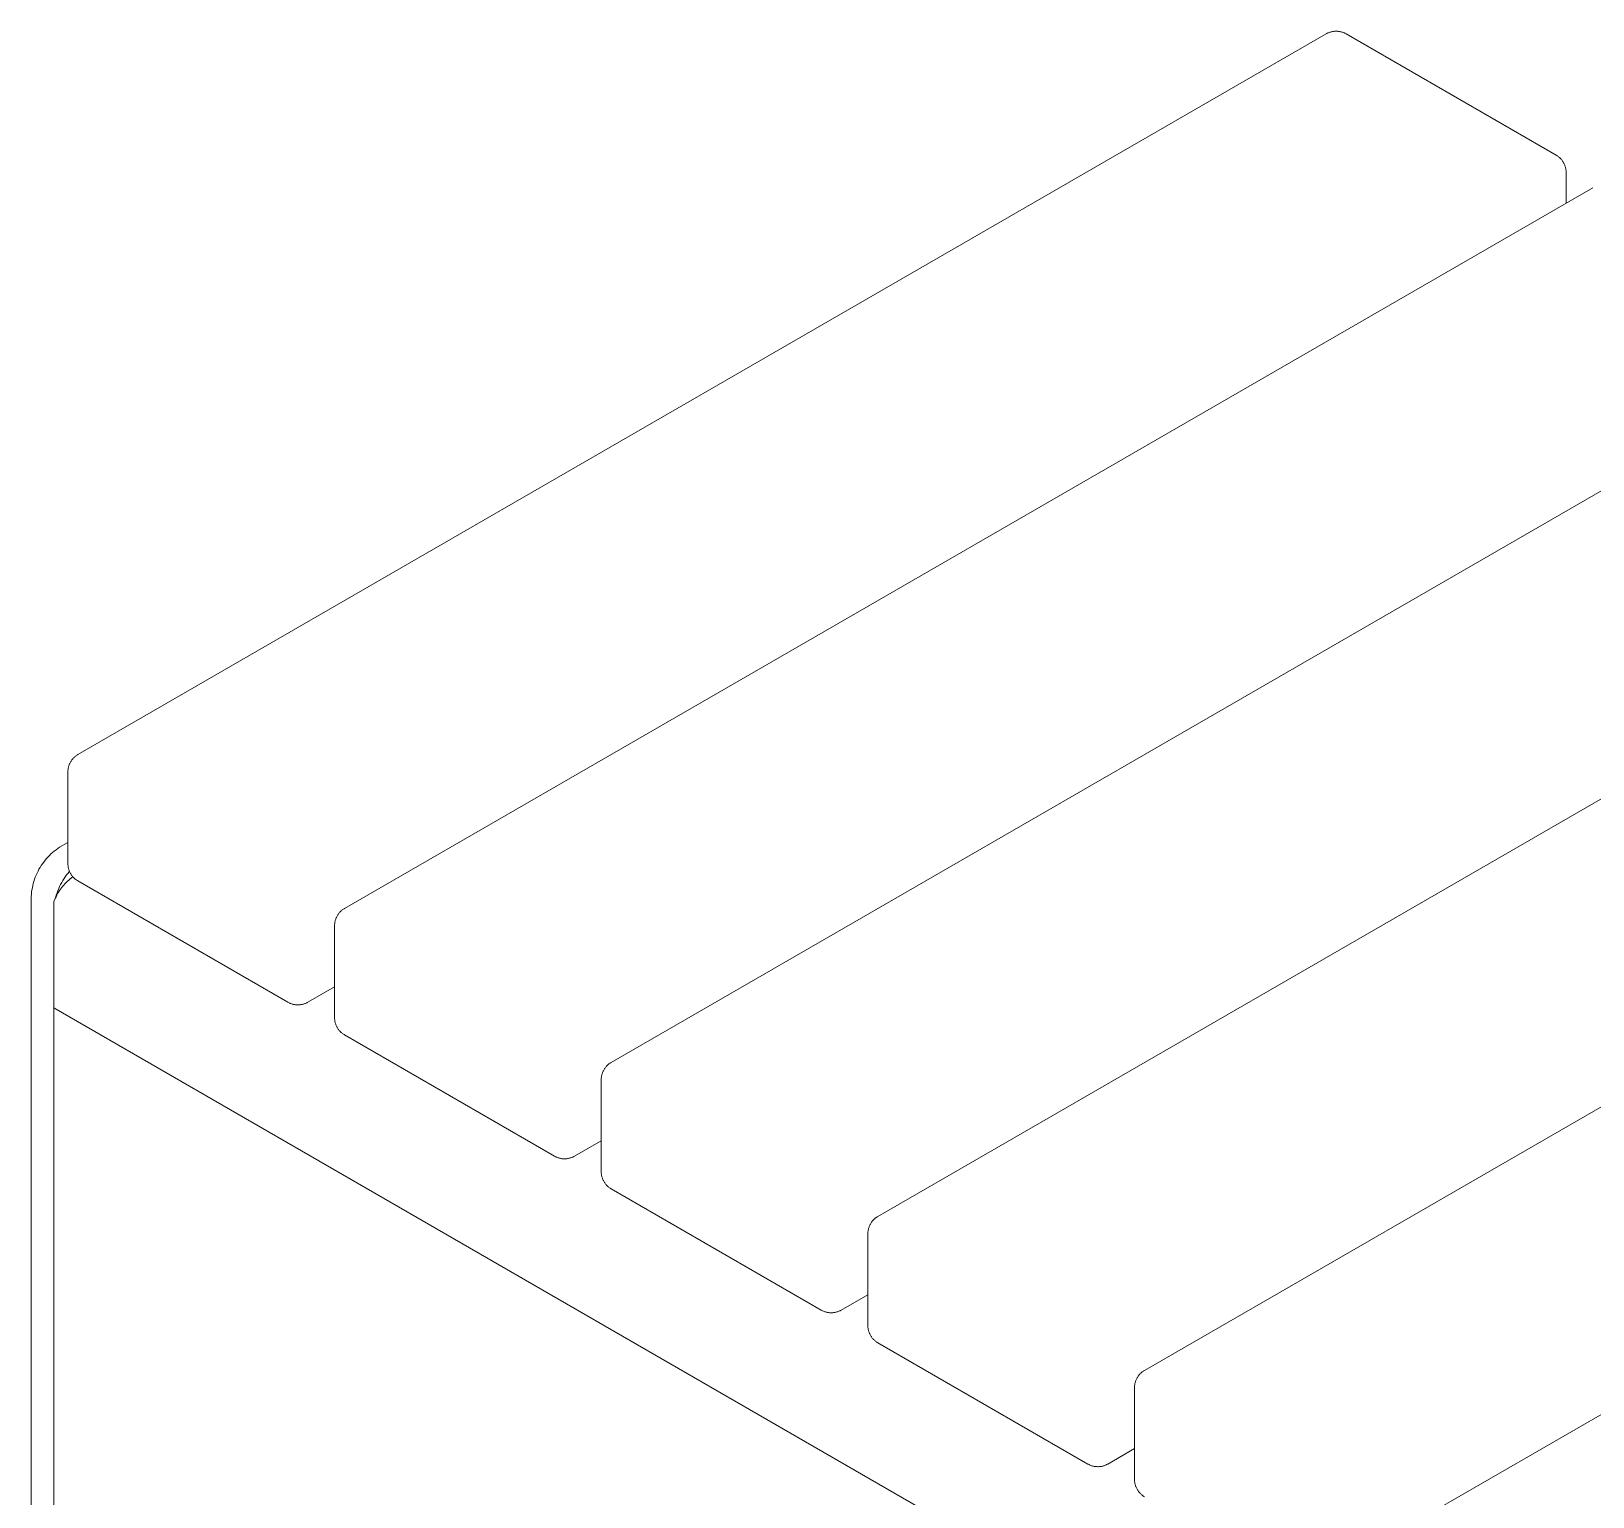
# Model space of a CAD drawing. Header units: millimetres. Extents: x -152 to 4236, y -557 to 2576.
# Drawn here: x 3099.9 to 3355.9, y 1047.4 to 1287.6 of the extents above; entities that cross this region are included whole.
import ezdxf

# ---------------------------------------------------------------- set-up
doc = ezdxf.new("R2010")
doc.units = ezdxf.units.MM
doc.layers.add('ZANO_R', color=7, linetype='Continuous', lineweight=0)

msp = doc.modelspace()

# ---------------------------------------------------------------- linework, layer by layer
at = {"layer": 'ZANO_R'}
for p, q in [((3107.52, 1169.06), (3312.15, 1287.21)), ((3312.15, 1287.21), (3312.25, 1287.26)), ((3312.25, 1287.26), (3312.34, 1287.31)), ((3312.34, 1287.31), (3312.44, 1287.36)), ((3312.44, 1287.36), (3312.55, 1287.4)), ((3312.55, 1287.4), (3312.65, 1287.44)), ((3312.65, 1287.44), (3312.75, 1287.48)), ((3312.75, 1287.48), (3312.86, 1287.51)), ((3312.86, 1287.51), (3312.97, 1287.54)), ((3312.97, 1287.54), (3313.08, 1287.57)), ((3313.08, 1287.57), (3313.18, 1287.59)), ((3313.18, 1287.59), (3313.29, 1287.61)), ((3313.29, 1287.61), (3313.4, 1287.63)), ((3313.4, 1287.63), (3313.51, 1287.64)), ((3313.51, 1287.64), (3313.63, 1287.64)), ((3313.63, 1287.64), (3313.74, 1287.65)), ((3313.74, 1287.65), (3313.85, 1287.65)), ((3313.85, 1287.65), (3313.96, 1287.64)), ((3313.96, 1287.64), (3314.07, 1287.64)), ((3314.07, 1287.64), (3314.18, 1287.63)), ((3314.18, 1287.63), (3314.29, 1287.61)), ((3314.29, 1287.61), (3314.4, 1287.59)), ((3314.4, 1287.59), (3314.51, 1287.57)), ((3314.51, 1287.57), (3314.62, 1287.54)), ((3314.62, 1287.54), (3314.72, 1287.51)), ((3314.72, 1287.51), (3314.83, 1287.48)), ((3314.83, 1287.48), (3314.93, 1287.44)), ((3314.93, 1287.44), (3315.04, 1287.4)), ((3315.04, 1287.4), (3315.14, 1287.36)), ((3315.14, 1287.36), (3315.24, 1287.31)), ((3315.24, 1287.31), (3315.34, 1287.26)), ((3315.34, 1287.26), (3315.44, 1287.21)), ((3315.44, 1287.21), (3349.85, 1267.34)), ((3349.85, 1267.34), (3349.95, 1267.28)), ((3349.95, 1267.28), (3350.04, 1267.22)), ((3350.04, 1267.22), (3350.13, 1267.16)), ((3350.13, 1267.16), (3350.22, 1267.09)), ((3350.22, 1267.09), (3350.31, 1267.02)), ((3350.31, 1267.02), (3350.39, 1266.95)), ((3350.39, 1266.95), (3350.47, 1266.87)), ((3350.47, 1266.87), (3350.55, 1266.8)), ((3350.55, 1266.8), (3350.63, 1266.71)), ((3350.63, 1266.71), (3350.7, 1266.63)), ((3350.7, 1266.63), (3350.77, 1266.55)), ((3350.77, 1266.55), (3350.84, 1266.46)), ((3350.84, 1266.46), (3350.91, 1266.37)), ((3350.91, 1266.37), (3350.97, 1266.28)), ((3350.97, 1266.28), (3351.03, 1266.18)), ((3351.03, 1266.18), (3351.08, 1266.09)), ((3351.08, 1266.09), (3351.14, 1265.99)), ((3351.14, 1265.99), (3351.18, 1265.89)), ((3351.18, 1265.89), (3351.23, 1265.79)), ((3351.23, 1265.79), (3351.27, 1265.68)), ((3351.27, 1265.68), (3351.31, 1265.58)), ((3351.31, 1265.58), (3351.35, 1265.47)), ((3351.35, 1265.47), (3351.38, 1265.37)), ((3351.38, 1265.37), (3351.4, 1265.26)), ((3351.4, 1265.26), (3351.43, 1265.15)), ((3351.43, 1265.15), (3351.45, 1265.04)), ((3351.45, 1265.04), (3351.47, 1264.93)), ((3351.47, 1264.93), (3351.48, 1264.82)), ((3351.48, 1264.82), (3351.49, 1264.71)), ((3351.49, 1264.71), (3351.49, 1264.6)), ((3351.49, 1264.6), (3351.5, 1264.49)), ((3351.5, 1264.49), (3351.5, 1259.45)), ((3151.23, 1143.82), (3355.86, 1261.97)), ((3194.95, 1118.58), (3399.58, 1236.73)), ((3238.67, 1093.34), (3443.3, 1211.49)), ((3282.38, 1068.1), (3487.02, 1186.25)), ((3106.06, 1167.31), (3106.1, 1167.41)), ((3106.1, 1167.41), (3106.14, 1167.51)), ((3106.14, 1167.51), (3106.18, 1167.61)), ((3106.18, 1167.61), (3106.23, 1167.71)), ((3106.23, 1167.71), (3106.29, 1167.81)), ((3106.29, 1167.81), (3106.34, 1167.91)), ((3106.34, 1167.91), (3106.4, 1168)), ((3106.4, 1168), (3106.46, 1168.09)), ((3106.46, 1168.09), (3106.53, 1168.18)), ((3106.53, 1168.18), (3106.59, 1168.27)), ((3106.59, 1168.27), (3106.67, 1168.36)), ((3106.67, 1168.36), (3106.74, 1168.44)), ((3106.74, 1168.44), (3106.82, 1168.52)), ((3106.82, 1168.52), (3106.89, 1168.6)), ((3106.89, 1168.6), (3106.98, 1168.67)), ((3106.98, 1168.67), (3107.06, 1168.75)), ((3107.06, 1168.75), (3107.15, 1168.82)), ((3107.15, 1168.82), (3107.24, 1168.88)), ((3107.24, 1168.88), (3107.33, 1168.95)), ((3107.33, 1168.95), (3107.42, 1169.01)), ((3107.42, 1169.01), (3107.52, 1169.06)), ((3105.87, 1166.33), (3105.88, 1166.44)), ((3105.87, 1166.22), (3105.87, 1166.33)), ((3105.87, 1151.18), (3105.87, 1166.22)), ((3105.88, 1166.44), (3105.89, 1166.55)), ((3105.89, 1166.55), (3105.9, 1166.66)), ((3105.9, 1166.66), (3105.92, 1166.77)), ((3105.92, 1166.77), (3105.94, 1166.88)), ((3105.94, 1166.88), (3105.96, 1166.99)), ((3105.96, 1166.99), (3105.99, 1167.09)), ((3105.99, 1167.09), (3106.02, 1167.2)), ((3106.02, 1167.2), (3106.06, 1167.31)), ((3326.1, 1042.86), (3530.73, 1161.01)), ((3104.51, 1153.86), (3105.87, 1154.65)), ((3102.6, 1152.26), (3102.36, 1151.99)), ((3102.85, 1152.51), (3102.6, 1152.26)), ((3103.1, 1152.76), (3102.85, 1152.51)), ((3103.37, 1153), (3103.1, 1152.76)), ((3103.64, 1153.23), (3103.37, 1153)), ((3103.92, 1153.45), (3103.64, 1153.23)), ((3104.21, 1153.66), (3103.92, 1153.45)), ((3104.51, 1153.86), (3104.21, 1153.66)), ((3100.81, 1149.6), (3100.66, 1149.27)), ((3100.97, 1149.92), (3100.81, 1149.6)), ((3101.13, 1150.24), (3100.97, 1149.92)), ((3101.31, 1150.55), (3101.13, 1150.24)), ((3101.5, 1150.85), (3101.31, 1150.55)), ((3101.7, 1151.15), (3101.5, 1150.85)), ((3101.91, 1151.44), (3101.7, 1151.15)), ((3102.13, 1151.72), (3101.91, 1151.44)), ((3102.36, 1151.99), (3102.13, 1151.72)), ((3105.89, 1149.63), (3105.66, 1149.34)), ((3105.87, 1151.07), (3105.87, 1151.18)), ((3105.88, 1150.96), (3105.87, 1151.07)), ((3105.89, 1150.85), (3105.88, 1150.96)), ((3105.9, 1150.74), (3105.89, 1150.85)), ((3106.12, 1149.92), (3105.89, 1149.63)), ((3105.92, 1150.63), (3105.9, 1150.74)), ((3105.94, 1150.52), (3105.92, 1150.63)), ((3105.96, 1150.41), (3105.94, 1150.52)), ((3105.99, 1150.3), (3105.96, 1150.41)), ((3106.02, 1150.19), (3105.99, 1150.3)), ((3106.06, 1150.09), (3106.02, 1150.19)), ((3106.1, 1149.98), (3106.06, 1150.09)), ((3106.14, 1149.88), (3106.1, 1149.98)), ((3106.18, 1149.78), (3106.14, 1149.88)), ((3106.23, 1149.68), (3106.18, 1149.78)), ((3106.29, 1149.58), (3106.23, 1149.68)), ((3106.34, 1149.49), (3106.29, 1149.58)), ((3106.4, 1149.39), (3106.34, 1149.49)), ((3100.04, 1147.23), (3099.97, 1146.87)), ((3100.11, 1147.58), (3100.04, 1147.23)), ((3100.2, 1147.92), (3100.11, 1147.58)), ((3100.3, 1148.27), (3100.2, 1147.92)), ((3100.41, 1148.61), (3100.3, 1148.27)), ((3100.53, 1148.94), (3100.41, 1148.61)), ((3100.66, 1149.27), (3100.53, 1148.94)), ((3104.36, 1147.09), (3104.22, 1146.74)), ((3104.51, 1147.43), (3104.36, 1147.09)), ((3104.65, 1146.99), (3104.49, 1146.75)), ((3104.68, 1147.76), (3104.51, 1147.43)), ((3104.82, 1147.22), (3104.65, 1146.99)), ((3104.85, 1148.09), (3104.68, 1147.76)), ((3105, 1147.45), (3104.82, 1147.22)), ((3105.04, 1148.41), (3104.85, 1148.09)), ((3105.19, 1147.67), (3105, 1147.45)), ((3105.24, 1148.73), (3105.04, 1148.41)), ((3105.38, 1147.88), (3105.19, 1147.67)), ((3105.44, 1149.03), (3105.24, 1148.73)), ((3105.58, 1148.09), (3105.38, 1147.88)), ((3105.66, 1149.34), (3105.44, 1149.03)), ((3105.79, 1148.29), (3105.58, 1148.09)), ((3106, 1148.48), (3105.79, 1148.29)), ((3106.22, 1148.67), (3106, 1148.48)), ((3106.45, 1148.85), (3106.22, 1148.67)), ((3106.46, 1149.3), (3106.4, 1149.39)), ((3106.68, 1149.02), (3106.45, 1148.85)), ((3106.53, 1149.21), (3106.46, 1149.3)), ((3106.59, 1149.12), (3106.53, 1149.21)), ((3106.67, 1149.04), (3106.59, 1149.12)), ((3106.74, 1148.95), (3106.67, 1149.04)), ((3106.82, 1148.87), (3106.74, 1148.95)), ((3106.89, 1148.8), (3106.82, 1148.87)), ((3106.98, 1148.72), (3106.89, 1148.8)), ((3107.06, 1148.65), (3106.98, 1148.72)), ((3107.15, 1148.58), (3107.06, 1148.65)), ((3107.24, 1148.51), (3107.15, 1148.58)), ((3107.33, 1148.45), (3107.24, 1148.51)), ((3107.42, 1148.39), (3107.33, 1148.45)), ((3107.52, 1148.33), (3107.42, 1148.39)), ((3141.93, 1128.46), (3107.52, 1148.33)), ((3099.88, 1146.17), (3099.86, 1145.81)), ((3099.86, 934.22), (3099.86, 1145.81)), ((3099.92, 1146.52), (3099.88, 1146.17)), ((3099.97, 1146.87), (3099.92, 1146.52)), ((3103.68, 1145.22), (3103.58, 1144.95)), ((3103.58, 1144.95), (3103.58, 1143.66)), ((3103.8, 1145.48), (3103.68, 1145.22)), ((3103.92, 1145.75), (3103.8, 1145.48)), ((3103.97, 1146.04), (3103.87, 1145.69)), ((3104.05, 1146), (3103.92, 1145.75)), ((3104.09, 1146.4), (3103.97, 1146.04)), ((3104.18, 1146.26), (3104.05, 1146)), ((3104.22, 1146.74), (3104.09, 1146.4)), ((3104.33, 1146.51), (3104.18, 1146.26)), ((3104.49, 1146.75), (3104.33, 1146.51)), ((3103.58, 1143.66), (3103.58, 932.08)), ((3149.68, 1141.75), (3149.71, 1141.85)), ((3149.71, 1141.85), (3149.74, 1141.96)), ((3149.74, 1141.96), (3149.77, 1142.07)), ((3149.77, 1142.07), (3149.81, 1142.17)), ((3149.81, 1142.17), (3149.86, 1142.27)), ((3149.86, 1142.27), (3149.9, 1142.37)), ((3149.9, 1142.37), (3149.95, 1142.47)), ((3149.95, 1142.47), (3150, 1142.57)), ((3150, 1142.57), (3150.06, 1142.67)), ((3150.06, 1142.67), (3150.12, 1142.76)), ((3150.12, 1142.76), (3150.18, 1142.85)), ((3150.18, 1142.85), (3150.24, 1142.94)), ((3150.24, 1142.94), (3150.31, 1143.03)), ((3150.31, 1143.03), (3150.38, 1143.12)), ((3150.38, 1143.12), (3150.46, 1143.2)), ((3150.46, 1143.2), (3150.53, 1143.28)), ((3150.53, 1143.28), (3150.61, 1143.36)), ((3150.61, 1143.36), (3150.69, 1143.43)), ((3150.69, 1143.43), (3150.78, 1143.51)), ((3150.78, 1143.51), (3150.86, 1143.58)), ((3150.86, 1143.58), (3150.95, 1143.64)), ((3150.95, 1143.64), (3151.04, 1143.71)), ((3151.04, 1143.71), (3151.14, 1143.77)), ((3151.14, 1143.77), (3151.23, 1143.82)), ((3149.59, 1141.09), (3149.6, 1141.2)), ((3149.59, 1140.98), (3149.59, 1141.09)), ((3149.59, 1125.94), (3149.59, 1140.98)), ((3149.6, 1141.2), (3149.61, 1141.31)), ((3149.61, 1141.31), (3149.62, 1141.42)), ((3149.62, 1141.42), (3149.64, 1141.53)), ((3149.64, 1141.53), (3149.66, 1141.64)), ((3149.66, 1141.64), (3149.68, 1141.75)), ((3149.59, 1130.98), (3145.22, 1128.46)), ((3103.58, 1127.55), (3931.41, 649.6)), ((3142.03, 1128.41), (3141.93, 1128.46)), ((3142.13, 1128.36), (3142.03, 1128.41)), ((3142.23, 1128.31), (3142.13, 1128.36)), ((3142.33, 1128.27), (3142.23, 1128.31)), ((3142.43, 1128.23), (3142.33, 1128.27)), ((3142.54, 1128.19), (3142.43, 1128.23)), ((3142.64, 1128.16), (3142.54, 1128.19)), ((3142.75, 1128.13), (3142.64, 1128.16)), ((3142.86, 1128.1), (3142.75, 1128.13)), ((3142.97, 1128.08), (3142.86, 1128.1)), ((3143.08, 1128.06), (3142.97, 1128.08)), ((3143.19, 1128.04), (3143.08, 1128.06)), ((3143.3, 1128.03), (3143.19, 1128.04)), ((3143.41, 1128.02), (3143.3, 1128.03)), ((3143.52, 1128.02), (3143.41, 1128.02)), ((3143.63, 1128.02), (3143.52, 1128.02)), ((3143.74, 1128.02), (3143.63, 1128.02)), ((3143.85, 1128.03), (3143.74, 1128.02)), ((3143.96, 1128.04), (3143.85, 1128.03)), ((3144.07, 1128.06), (3143.96, 1128.04)), ((3144.18, 1128.08), (3144.07, 1128.06)), ((3144.29, 1128.1), (3144.18, 1128.08)), ((3144.4, 1128.13), (3144.29, 1128.1)), ((3144.51, 1128.16), (3144.4, 1128.13)), ((3144.61, 1128.19), (3144.51, 1128.16)), ((3144.72, 1128.23), (3144.61, 1128.19)), ((3144.82, 1128.27), (3144.72, 1128.23)), ((3144.92, 1128.31), (3144.82, 1128.27)), ((3145.02, 1128.36), (3144.92, 1128.31)), ((3145.12, 1128.41), (3145.02, 1128.36)), ((3145.22, 1128.46), (3145.12, 1128.41)), ((3149.59, 1125.83), (3149.59, 1125.94)), ((3149.6, 1125.72), (3149.59, 1125.83)), ((3149.61, 1125.61), (3149.6, 1125.72)), ((3149.62, 1125.5), (3149.61, 1125.61)), ((3149.64, 1125.39), (3149.62, 1125.5)), ((3149.66, 1125.28), (3149.64, 1125.39)), ((3149.68, 1125.17), (3149.66, 1125.28)), ((3149.71, 1125.06), (3149.68, 1125.17)), ((3149.74, 1124.95), (3149.71, 1125.06)), ((3149.77, 1124.85), (3149.74, 1124.95)), ((3149.81, 1124.74), (3149.77, 1124.85)), ((3149.86, 1124.64), (3149.81, 1124.74)), ((3149.9, 1124.54), (3149.86, 1124.64)), ((3149.95, 1124.44), (3149.9, 1124.54)), ((3150, 1124.34), (3149.95, 1124.44)), ((3150.06, 1124.25), (3150, 1124.34)), ((3150.12, 1124.15), (3150.06, 1124.25)), ((3150.18, 1124.06), (3150.12, 1124.15)), ((3150.24, 1123.97), (3150.18, 1124.06)), ((3150.31, 1123.88), (3150.24, 1123.97)), ((3150.38, 1123.8), (3150.31, 1123.88)), ((3150.46, 1123.71), (3150.38, 1123.8)), ((3150.53, 1123.63), (3150.46, 1123.71)), ((3150.61, 1123.56), (3150.53, 1123.63)), ((3150.69, 1123.48), (3150.61, 1123.56)), ((3150.78, 1123.41), (3150.69, 1123.48)), ((3150.86, 1123.34), (3150.78, 1123.41)), ((3150.95, 1123.27), (3150.86, 1123.34)), ((3151.04, 1123.21), (3150.95, 1123.27)), ((3151.14, 1123.15), (3151.04, 1123.21)), ((3151.23, 1123.09), (3151.14, 1123.15)), ((3185.65, 1103.22), (3151.23, 1123.09)), ((3193.34, 1116.18), (3193.35, 1116.29)), ((3193.35, 1116.29), (3193.37, 1116.4)), ((3193.37, 1116.4), (3193.4, 1116.51)), ((3193.4, 1116.51), (3193.42, 1116.61)), ((3193.42, 1116.61), (3193.46, 1116.72)), ((3193.46, 1116.72), (3193.49, 1116.83)), ((3193.49, 1116.83), (3193.53, 1116.93)), ((3193.53, 1116.93), (3193.57, 1117.03)), ((3193.57, 1117.03), (3193.62, 1117.13)), ((3193.62, 1117.13), (3193.67, 1117.23)), ((3193.67, 1117.23), (3193.72, 1117.33)), ((3193.72, 1117.33), (3193.77, 1117.43)), ((3193.77, 1117.43), (3193.83, 1117.52)), ((3193.83, 1117.52), (3193.89, 1117.61)), ((3193.89, 1117.61), (3193.96, 1117.7)), ((3193.96, 1117.7), (3194.03, 1117.79)), ((3194.03, 1117.79), (3194.1, 1117.88)), ((3194.1, 1117.88), (3194.17, 1117.96)), ((3194.17, 1117.96), (3194.25, 1118.04)), ((3194.25, 1118.04), (3194.33, 1118.12)), ((3194.33, 1118.12), (3194.41, 1118.19)), ((3194.41, 1118.19), (3194.49, 1118.27)), ((3194.49, 1118.27), (3194.58, 1118.34)), ((3194.58, 1118.34), (3194.67, 1118.4)), ((3194.67, 1118.4), (3194.76, 1118.47)), ((3194.76, 1118.47), (3194.85, 1118.53)), ((3194.85, 1118.53), (3194.95, 1118.58)), ((3193.31, 1115.96), (3193.32, 1116.07)), ((3193.31, 1115.85), (3193.31, 1115.96)), ((3193.31, 1115.74), (3193.31, 1115.85)), ((3193.31, 1100.7), (3193.31, 1115.74)), ((3193.32, 1116.07), (3193.34, 1116.18)), ((3193.31, 1105.74), (3188.94, 1103.22)), ((3185.75, 1103.17), (3185.65, 1103.22)), ((3185.84, 1103.12), (3185.75, 1103.17)), ((3185.94, 1103.07), (3185.84, 1103.12)), ((3186.05, 1103.03), (3185.94, 1103.07)), ((3186.15, 1102.99), (3186.05, 1103.03)), ((3186.26, 1102.95), (3186.15, 1102.99)), ((3186.36, 1102.92), (3186.26, 1102.95)), ((3186.47, 1102.89), (3186.36, 1102.92)), ((3186.58, 1102.86), (3186.47, 1102.89)), ((3186.69, 1102.84), (3186.58, 1102.86)), ((3186.79, 1102.82), (3186.69, 1102.84)), ((3186.9, 1102.8), (3186.79, 1102.82)), ((3187.02, 1102.79), (3186.9, 1102.8)), ((3187.13, 1102.78), (3187.02, 1102.79)), ((3187.24, 1102.78), (3187.13, 1102.78)), ((3187.35, 1102.78), (3187.24, 1102.78)), ((3187.46, 1102.78), (3187.35, 1102.78)), ((3187.57, 1102.79), (3187.46, 1102.78)), ((3187.68, 1102.8), (3187.57, 1102.79)), ((3187.79, 1102.82), (3187.68, 1102.8)), ((3187.9, 1102.84), (3187.79, 1102.82)), ((3188.01, 1102.86), (3187.9, 1102.84)), ((3188.12, 1102.89), (3188.01, 1102.86)), ((3188.22, 1102.92), (3188.12, 1102.89)), ((3188.33, 1102.95), (3188.22, 1102.92)), ((3188.43, 1102.99), (3188.33, 1102.95)), ((3188.54, 1103.03), (3188.43, 1102.99)), ((3188.64, 1103.07), (3188.54, 1103.03)), ((3188.74, 1103.12), (3188.64, 1103.07)), ((3188.84, 1103.17), (3188.74, 1103.12)), ((3188.94, 1103.22), (3188.84, 1103.17)), ((3193.31, 1100.59), (3193.31, 1100.7)), ((3193.31, 1100.48), (3193.31, 1100.59)), ((3193.32, 1100.37), (3193.31, 1100.48)), ((3193.34, 1100.26), (3193.32, 1100.37)), ((3193.35, 1100.15), (3193.34, 1100.26)), ((3193.37, 1100.04), (3193.35, 1100.15)), ((3193.4, 1099.93), (3193.37, 1100.04)), ((3193.42, 1099.82), (3193.4, 1099.93)), ((3193.46, 1099.71), (3193.42, 1099.82)), ((3193.49, 1099.61), (3193.46, 1099.71)), ((3193.53, 1099.5), (3193.49, 1099.61)), ((3193.57, 1099.4), (3193.53, 1099.5)), ((3193.62, 1099.3), (3193.57, 1099.4)), ((3193.67, 1099.2), (3193.62, 1099.3)), ((3193.72, 1099.1), (3193.67, 1099.2)), ((3193.77, 1099.01), (3193.72, 1099.1)), ((3193.83, 1098.91), (3193.77, 1099.01)), ((3193.89, 1098.82), (3193.83, 1098.91)), ((3193.96, 1098.73), (3193.89, 1098.82)), ((3194.03, 1098.64), (3193.96, 1098.73)), ((3194.1, 1098.56), (3194.03, 1098.64)), ((3194.17, 1098.47), (3194.1, 1098.56)), ((3194.25, 1098.39), (3194.17, 1098.47)), ((3194.33, 1098.32), (3194.25, 1098.39)), ((3194.41, 1098.24), (3194.33, 1098.32)), ((3194.49, 1098.17), (3194.41, 1098.24)), ((3194.58, 1098.1), (3194.49, 1098.17)), ((3194.67, 1098.03), (3194.58, 1098.1)), ((3194.76, 1097.97), (3194.67, 1098.03)), ((3194.85, 1097.91), (3194.76, 1097.97)), ((3194.95, 1097.85), (3194.85, 1097.91)), ((3229.37, 1077.98), (3194.95, 1097.85)), ((3238.3, 1093.1), (3238.39, 1093.16)), ((3238.39, 1093.16), (3238.48, 1093.23)), ((3238.48, 1093.23), (3238.57, 1093.29)), ((3238.57, 1093.29), (3238.67, 1093.34)), ((3237.02, 1090.61), (3237.03, 1090.72)), ((3237.02, 1090.5), (3237.02, 1090.61)), ((3237.03, 1090.72), (3237.04, 1090.83)), ((3237.04, 1090.83), (3237.05, 1090.94)), ((3237.05, 1090.94), (3237.07, 1091.05)), ((3237.07, 1091.05), (3237.09, 1091.16)), ((3237.09, 1091.16), (3237.11, 1091.27)), ((3237.11, 1091.27), (3237.14, 1091.37)), ((3237.14, 1091.37), (3237.17, 1091.48)), ((3237.17, 1091.48), (3237.21, 1091.59)), ((3237.21, 1091.59), (3237.25, 1091.69)), ((3237.25, 1091.69), (3237.29, 1091.79)), ((3237.29, 1091.79), (3237.33, 1091.89)), ((3237.33, 1091.89), (3237.38, 1091.99)), ((3237.38, 1091.99), (3237.44, 1092.09)), ((3237.44, 1092.09), (3237.49, 1092.19)), ((3237.49, 1092.19), (3237.55, 1092.28)), ((3237.55, 1092.28), (3237.61, 1092.37)), ((3237.61, 1092.37), (3237.68, 1092.46)), ((3237.68, 1092.46), (3237.74, 1092.55)), ((3237.74, 1092.55), (3237.82, 1092.64)), ((3237.82, 1092.64), (3237.89, 1092.72)), ((3237.89, 1092.72), (3237.97, 1092.8)), ((3237.97, 1092.8), (3238.05, 1092.88)), ((3238.05, 1092.88), (3238.13, 1092.95)), ((3238.13, 1092.95), (3238.21, 1093.03)), ((3238.21, 1093.03), (3238.3, 1093.1)), ((3237.02, 1075.46), (3237.02, 1090.5)), ((3237.02, 1080.5), (3232.65, 1077.98)), ((3229.46, 1077.93), (3229.37, 1077.98)), ((3229.56, 1077.88), (3229.46, 1077.93)), ((3229.66, 1077.83), (3229.56, 1077.88)), ((3229.76, 1077.79), (3229.66, 1077.83)), ((3229.87, 1077.75), (3229.76, 1077.79)), ((3232.26, 1077.79), (3232.15, 1077.75)), ((3232.36, 1077.83), (3232.26, 1077.79)), ((3232.46, 1077.88), (3232.36, 1077.83)), ((3232.56, 1077.93), (3232.46, 1077.88)), ((3232.65, 1077.98), (3232.56, 1077.93)), ((3229.97, 1077.71), (3229.87, 1077.75)), ((3230.08, 1077.68), (3229.97, 1077.71)), ((3230.19, 1077.65), (3230.08, 1077.68)), ((3230.29, 1077.62), (3230.19, 1077.65)), ((3230.4, 1077.6), (3230.29, 1077.62)), ((3230.51, 1077.58), (3230.4, 1077.6)), ((3230.62, 1077.56), (3230.51, 1077.58)), ((3230.73, 1077.55), (3230.62, 1077.56)), ((3230.84, 1077.55), (3230.73, 1077.55)), ((3230.95, 1077.54), (3230.84, 1077.55)), ((3231.06, 1077.54), (3230.95, 1077.54)), ((3231.18, 1077.55), (3231.06, 1077.54)), ((3231.29, 1077.55), (3231.18, 1077.55)), ((3231.4, 1077.56), (3231.29, 1077.55)), ((3231.51, 1077.58), (3231.4, 1077.56)), ((3231.62, 1077.6), (3231.51, 1077.58)), ((3231.73, 1077.62), (3231.62, 1077.6)), ((3231.83, 1077.65), (3231.73, 1077.62)), ((3231.94, 1077.68), (3231.83, 1077.65)), ((3232.05, 1077.71), (3231.94, 1077.68)), ((3232.15, 1077.75), (3232.05, 1077.71)), ((3237.02, 1075.35), (3237.02, 1075.46)), ((3237.03, 1075.24), (3237.02, 1075.35)), ((3237.04, 1075.13), (3237.03, 1075.24)), ((3237.05, 1075.02), (3237.04, 1075.13)), ((3237.07, 1074.91), (3237.05, 1075.02)), ((3237.09, 1074.8), (3237.07, 1074.91)), ((3237.11, 1074.69), (3237.09, 1074.8)), ((3237.14, 1074.58), (3237.11, 1074.69)), ((3237.17, 1074.47), (3237.14, 1074.58)), ((3237.21, 1074.37), (3237.17, 1074.47)), ((3237.25, 1074.27), (3237.21, 1074.37)), ((3237.29, 1074.16), (3237.25, 1074.27)), ((3237.33, 1074.06), (3237.29, 1074.16)), ((3237.38, 1073.96), (3237.33, 1074.06)), ((3237.44, 1073.86), (3237.38, 1073.96)), ((3237.49, 1073.77), (3237.44, 1073.86)), ((3237.55, 1073.67), (3237.49, 1073.77)), ((3237.61, 1073.58), (3237.55, 1073.67)), ((3237.68, 1073.49), (3237.61, 1073.58)), ((3237.74, 1073.4), (3237.68, 1073.49)), ((3237.82, 1073.32), (3237.74, 1073.4)), ((3237.89, 1073.23), (3237.82, 1073.32)), ((3237.97, 1073.15), (3237.89, 1073.23)), ((3238.05, 1073.08), (3237.97, 1073.15)), ((3238.13, 1073), (3238.05, 1073.08)), ((3238.21, 1072.93), (3238.13, 1073)), ((3238.3, 1072.86), (3238.21, 1072.93)), ((3238.39, 1072.79), (3238.3, 1072.86)), ((3238.48, 1072.73), (3238.39, 1072.79)), ((3238.57, 1072.67), (3238.48, 1072.73)), ((3238.67, 1072.61), (3238.57, 1072.67)), ((3273.08, 1052.74), (3238.67, 1072.61)), ((3281.61, 1067.48), (3281.68, 1067.56)), ((3281.68, 1067.56), (3281.76, 1067.64)), ((3281.76, 1067.64), (3281.84, 1067.71)), ((3281.84, 1067.71), (3281.93, 1067.79)), ((3281.93, 1067.79), (3282.01, 1067.86)), ((3282.01, 1067.86), (3282.1, 1067.92)), ((3282.1, 1067.92), (3282.19, 1067.99)), ((3282.19, 1067.99), (3282.29, 1068.05)), ((3282.29, 1068.05), (3282.38, 1068.1)), ((3280.74, 1065.37), (3280.75, 1065.48)), ((3280.74, 1065.26), (3280.74, 1065.37)), ((3280.74, 1050.22), (3280.74, 1065.26)), ((3280.75, 1065.48), (3280.76, 1065.59)), ((3280.76, 1065.59), (3280.77, 1065.7)), ((3280.77, 1065.7), (3280.79, 1065.81)), ((3280.79, 1065.81), (3280.81, 1065.92)), ((3280.81, 1065.92), (3280.83, 1066.03)), ((3280.83, 1066.03), (3280.86, 1066.13)), ((3280.86, 1066.13), (3280.89, 1066.24)), ((3280.89, 1066.24), (3280.92, 1066.35)), ((3280.92, 1066.35), (3280.96, 1066.45)), ((3280.96, 1066.45), (3281.01, 1066.55)), ((3281.01, 1066.55), (3281.05, 1066.65)), ((3281.05, 1066.65), (3281.1, 1066.75)), ((3281.1, 1066.75), (3281.15, 1066.85)), ((3281.15, 1066.85), (3281.21, 1066.95)), ((3281.21, 1066.95), (3281.27, 1067.04)), ((3281.27, 1067.04), (3281.33, 1067.13)), ((3281.33, 1067.13), (3281.39, 1067.22)), ((3281.39, 1067.22), (3281.46, 1067.31)), ((3281.46, 1067.31), (3281.53, 1067.4)), ((3281.53, 1067.4), (3281.61, 1067.48)), ((3280.74, 1055.26), (3276.37, 1052.74)), ((3273.18, 1052.69), (3273.08, 1052.74)), ((3273.28, 1052.64), (3273.18, 1052.69)), ((3273.38, 1052.59), (3273.28, 1052.64)), ((3273.48, 1052.55), (3273.38, 1052.59)), ((3273.58, 1052.51), (3273.48, 1052.55)), ((3273.69, 1052.47), (3273.58, 1052.51)), ((3273.79, 1052.44), (3273.69, 1052.47)), ((3273.9, 1052.41), (3273.79, 1052.44)), ((3274.01, 1052.38), (3273.9, 1052.41)), ((3274.12, 1052.36), (3274.01, 1052.38)), ((3274.23, 1052.34), (3274.12, 1052.36)), ((3274.34, 1052.32), (3274.23, 1052.34)), ((3274.45, 1052.31), (3274.34, 1052.32)), ((3274.56, 1052.31), (3274.45, 1052.31)), ((3274.67, 1052.3), (3274.56, 1052.31)), ((3274.78, 1052.3), (3274.67, 1052.3)), ((3274.89, 1052.31), (3274.78, 1052.3)), ((3275, 1052.31), (3274.89, 1052.31)), ((3275.11, 1052.32), (3275, 1052.31)), ((3275.22, 1052.34), (3275.11, 1052.32)), ((3275.33, 1052.36), (3275.22, 1052.34)), ((3275.44, 1052.38), (3275.33, 1052.36)), ((3275.55, 1052.41), (3275.44, 1052.38)), ((3275.66, 1052.44), (3275.55, 1052.41)), ((3275.76, 1052.47), (3275.66, 1052.44)), ((3275.87, 1052.51), (3275.76, 1052.47)), ((3275.97, 1052.55), (3275.87, 1052.51)), ((3276.07, 1052.59), (3275.97, 1052.55)), ((3276.17, 1052.64), (3276.07, 1052.59)), ((3276.27, 1052.69), (3276.17, 1052.64)), ((3276.37, 1052.74), (3276.27, 1052.69)), ((3280.74, 1050.11), (3280.74, 1050.22)), ((3280.75, 1050), (3280.74, 1050.11)), ((3280.76, 1049.89), (3280.75, 1050)), ((3280.77, 1049.78), (3280.76, 1049.89)), ((3280.79, 1049.67), (3280.77, 1049.78)), ((3280.81, 1049.56), (3280.79, 1049.67)), ((3280.83, 1049.45), (3280.81, 1049.56)), ((3280.86, 1049.34), (3280.83, 1049.45)), ((3280.89, 1049.23), (3280.86, 1049.34)), ((3280.92, 1049.13), (3280.89, 1049.23)), ((3280.96, 1049.03), (3280.92, 1049.13)), ((3281.01, 1048.92), (3280.96, 1049.03)), ((3281.05, 1048.82), (3281.01, 1048.92)), ((3281.1, 1048.72), (3281.05, 1048.82)), ((3281.15, 1048.62), (3281.1, 1048.72)), ((3281.21, 1048.53), (3281.15, 1048.62)), ((3281.27, 1048.43), (3281.21, 1048.53)), ((3281.33, 1048.34), (3281.27, 1048.43)), ((3281.39, 1048.25), (3281.33, 1048.34)), ((3281.46, 1048.16), (3281.39, 1048.25)), ((3281.53, 1048.08), (3281.46, 1048.16)), ((3281.61, 1047.99), (3281.53, 1048.08)), ((3281.68, 1047.91), (3281.61, 1047.99)), ((3281.76, 1047.84), (3281.68, 1047.91)), ((3281.84, 1047.76), (3281.76, 1047.84)), ((3281.93, 1047.69), (3281.84, 1047.76)), ((3282.01, 1047.62), (3281.93, 1047.69)), ((3282.1, 1047.55), (3282.01, 1047.62)), ((3282.19, 1047.49), (3282.1, 1047.55)), ((3282.29, 1047.43), (3282.19, 1047.49)), ((3282.38, 1047.37), (3282.29, 1047.43))]:
    msp.add_line(p, q, dxfattribs=at)

doc.saveas('drawing.dxf')
